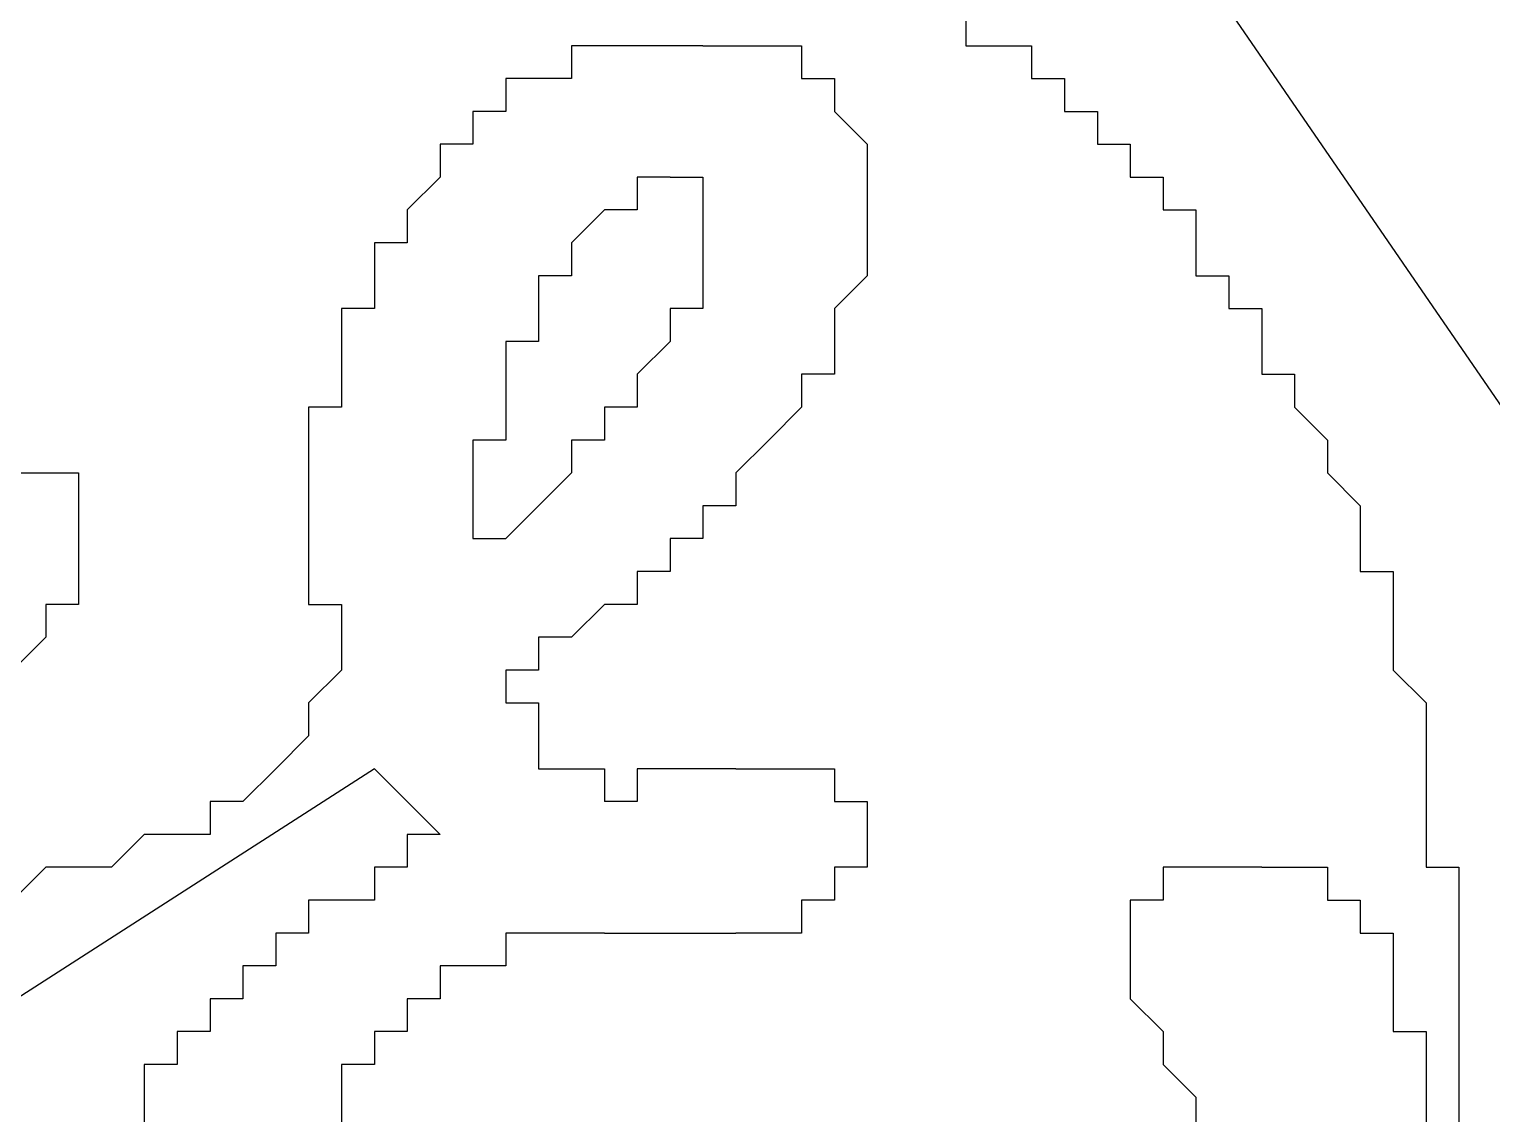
# Model space of a CAD drawing. Extents: x 0 to 594, y 0 to 420.
# Drawn here: x 421.25 to 425.7, y 76.55 to 79.85 of the extents above; entities that cross this region are included whole.
import ezdxf

# ---------------------------------------------------------------- set-up
doc = ezdxf.new("R2010")
doc.units = 0

msp = doc.modelspace()

# ---------------------------------------------------------------- linework, layer by layer
at = {"layer": 'GT_1', "flags": 128}
for points in [[(424.7, 80.2), (425.8, 78.6)], [(424.1, 79.9), (424.1, 79.8), (424.2, 79.8), (424.2, 79.8), (424.2, 79.8), (424.2, 79.8), (424.2, 79.8), (424.2, 79.8), (424.3, 79.8), (424.3, 79.8), (424.3, 79.7), (424.3, 79.7), (424.3, 79.7), (424.3, 79.7), (424.3, 79.7), (424.3, 79.7), (424.4, 79.7), (424.4, 79.7), (424.4, 79.6), (424.4, 79.6), (424.4, 79.6), (424.4, 79.6), (424.4, 79.6), (424.5, 79.6), (424.5, 79.6), (424.5, 79.6), (424.5, 79.5), (424.5, 79.5), (424.5, 79.5), (424.5, 79.5), (424.5, 79.5), (424.6, 79.5), (424.6, 79.5), (424.6, 79.5), (424.6, 79.4), (424.6, 79.4), (424.6, 79.4), (424.6, 79.4), (424.6, 79.4), (424.7, 79.4), (424.7, 79.4), (424.7, 79.3), (424.7, 79.3), (424.7, 79.3), (424.7, 79.3), (424.7, 79.3), (424.7, 79.3), (424.8, 79.3), (424.8, 79.2), (424.8, 79.2), (424.8, 79.2), (424.8, 79.2), (424.8, 79.2), (424.8, 79.2), (424.8, 79.1), (424.9, 79.1), (424.9, 79.1), (424.9, 79.1), (424.9, 79.1), (424.9, 79.1), (424.9, 79.1), (424.9, 79), (424.9, 79), (424.9, 79), (424.9, 79), (425, 79), (425, 79), (425, 78.9), (425, 78.9), (425, 78.9), (425, 78.9), (425, 78.8), (425.1, 78.8), (425.1, 78.8), (425.1, 78.7), (425.1, 78.7), (425.1, 78.7), (425.1, 78.7), (425.2, 78.6), (425.2, 78.6), (425.2, 78.6), (425.2, 78.5), (425.2, 78.5), (425.2, 78.5), (425.3, 78.4), (425.3, 78.4), (425.3, 78.4), (425.3, 78.3), (425.3, 78.3), (425.3, 78.3), (425.3, 78.2), (425.3, 78.2), (425.4, 78.2), (425.4, 78.1), (425.4, 78.1), (425.4, 78.1), (425.4, 78), (425.4, 78), (425.4, 78), (425.4, 77.9), (425.4, 77.9), (425.4, 77.9), (425.5, 77.8), (425.5, 77.8), (425.5, 77.7), (425.5, 77.7), (425.5, 77.7), (425.5, 77.6), (425.5, 77.6), (425.5, 77.6), (425.5, 77.5), (425.5, 77.5), (425.5, 77.4), (425.5, 77.4), (425.5, 77.4), (425.5, 77.3), (425.5, 77.3), (425.6, 77.3), (425.6, 77.2), (425.6, 77.2), (425.6, 77.2), (425.6, 77.1), (425.6, 77.1), (425.6, 77), (425.6, 77), (425.6, 77), (425.6, 76.9), (425.6, 76.9), (425.6, 76.9), (425.6, 76.8), (425.6, 76.8), (425.6, 76.8), (425.6, 76.7), (425.6, 76.7), (425.6, 76.7), (425.6, 76.7), (425.6, 76.6), (425.6, 76.6), (425.6, 76.6), (425.6, 76.6), (425.6, 76.6), (425.6, 76.5)], [(423.3, 79.8), (423.3, 79.8), (423.3, 79.8), (423.3, 79.8), (423.3, 79.8), (423.3, 79.8), (423.3, 79.8), (423.4, 79.8), (423.4, 79.8), (423.4, 79.8), (423.4, 79.8), (423.4, 79.8), (423.4, 79.8), (423.4, 79.8), (423.5, 79.8), (423.5, 79.8), (423.5, 79.8), (423.5, 79.8), (423.5, 79.8), (423.5, 79.8), (423.5, 79.8), (423.5, 79.8), (423.6, 79.8), (423.6, 79.8), (423.6, 79.8), (423.6, 79.8), (423.6, 79.8), (423.6, 79.7), (423.6, 79.7), (423.6, 79.7), (423.6, 79.7), (423.7, 79.7), (423.7, 79.7), (423.7, 79.7), (423.7, 79.7), (423.7, 79.7), (423.7, 79.7), (423.7, 79.6), (423.7, 79.6), (423.7, 79.6), (423.7, 79.6), (423.7, 79.6), (423.7, 79.6), (423.7, 79.6), (423.7, 79.6), (423.7, 79.6), (423.8, 79.5), (423.8, 79.5), (423.8, 79.5), (423.8, 79.5), (423.8, 79.5), (423.8, 79.5), (423.8, 79.5), (423.8, 79.4), (423.8, 79.4), (423.8, 79.4), (423.8, 79.4), (423.8, 79.4), (423.8, 79.4), (423.8, 79.4), (423.8, 79.4), (423.8, 79.3), (423.8, 79.3), (423.8, 79.3), (423.8, 79.3), (423.8, 79.3), (423.8, 79.2), (423.8, 79.2), (423.8, 79.2), (423.8, 79.2), (423.8, 79.1), (423.8, 79.1), (423.8, 79.1), (423.8, 79.1), (423.8, 79.1), (423.7, 79), (423.7, 79), (423.7, 79), (423.7, 79), (423.7, 78.9), (423.7, 78.9), (423.7, 78.9), (423.7, 78.9), (423.7, 78.9), (423.7, 78.8), (423.6, 78.8), (423.6, 78.8), (423.6, 78.8), (423.6, 78.7), (423.6, 78.7), (423.6, 78.7), (423.6, 78.7), (423.6, 78.7), (423.5, 78.6), (423.5, 78.6), (423.5, 78.6), (423.5, 78.6), (423.5, 78.6), (423.4, 78.5), (423.4, 78.5), (423.4, 78.5), (423.4, 78.4), (423.4, 78.4), (423.3, 78.4), (423.3, 78.4), (423.3, 78.3), (423.3, 78.3), (423.2, 78.3), (423.2, 78.3), (423.2, 78.3), (423.2, 78.2), (423.1, 78.2), (423.1, 78.2), (423.1, 78.2), (423.1, 78.1), (423, 78.1), (423, 78.1), (423, 78.1), (422.9, 78), (422.9, 78), (422.9, 78), (422.9, 78), (422.8, 78), (422.8, 77.9), (422.8, 77.9), (422.8, 77.9), (422.7, 77.9), (422.7, 77.8)], [(422.9, 79.8), (422.9, 79.7)], [(422.9, 79.8), (422.9, 79.8), (422.9, 79.8), (422.9, 79.8), (422.9, 79.8), (422.9, 79.8)], [(423, 79.8), (422.9, 79.8)], [(423, 79.8), (423, 79.8), (423, 79.8), (423, 79.8), (423, 79.8), (423, 79.8), (423, 79.8), (423, 79.8)], [(423.1, 79.8), (423, 79.8)], [(423.1, 79.8), (423.1, 79.8), (423.1, 79.8), (423.1, 79.8), (423.1, 79.8), (423.1, 79.8), (423.1, 79.8)], [(423.2, 79.8), (423.1, 79.8)], [(423.2, 79.8), (423.2, 79.8), (423.2, 79.8), (423.2, 79.8), (423.2, 79.8), (423.2, 79.8), (423.2, 79.8)], [(423.3, 79.8), (423.2, 79.8)], [(422.7, 79.7), (422.7, 79.6)], [(422.7, 79.7), (422.7, 79.7), (422.7, 79.7)], [(422.8, 79.7), (422.7, 79.7)], [(422.8, 79.7), (422.8, 79.7), (422.8, 79.7), (422.8, 79.7), (422.8, 79.7), (422.8, 79.7), (422.8, 79.7), (422.8, 79.7)], [(422.9, 79.7), (422.8, 79.7)], [(422.6, 79.6), (422.6, 79.5)], [(422.6, 79.6), (422.6, 79.6), (422.6, 79.6), (422.6, 79.6)], [(422.7, 79.6), (422.6, 79.6)], [(422.7, 79.6), (422.7, 79.6), (422.7, 79.6), (422.7, 79.6), (422.7, 79.6)], [(422.5, 79.5), (422.5, 79.4)], [(422.5, 79.5), (422.5, 79.5), (422.5, 79.5)], [(422.6, 79.5), (422.5, 79.5)], [(422.6, 79.5), (422.6, 79.5), (422.6, 79.5), (422.6, 79.5), (422.6, 79.5)], [(422.5, 79.4), (422.4, 79.3)], [(422.5, 79.4), (422.5, 79.4), (422.5, 79.4), (422.5, 79.4), (422.5, 79.4), (422.5, 79.4), (422.5, 79.4), (422.5, 79.4)], [(423.2, 79.4), (423.2, 79.4), (423.2, 79.4), (423.2, 79.4), (423.2, 79.4), (423.2, 79.4), (423.2, 79.4), (423.2, 79.4), (423.2, 79.4), (423.2, 79.4), (423.2, 79.4), (423.2, 79.4), (423.2, 79.4), (423.2, 79.4), (423.2, 79.4), (423.2, 79.4), (423.2, 79.4), (423.2, 79.4), (423.2, 79.4), (423.3, 79.4), (423.3, 79.4), (423.3, 79.4), (423.3, 79.4), (423.3, 79.4), (423.3, 79.4), (423.3, 79.3), (423.3, 79.3), (423.3, 79.3), (423.3, 79.3), (423.3, 79.3), (423.3, 79.3), (423.3, 79.3), (423.3, 79.3), (423.3, 79.3), (423.3, 79.3), (423.3, 79.3), (423.3, 79.3), (423.3, 79.3), (423.3, 79.3), (423.3, 79.3), (423.3, 79.2), (423.3, 79.2), (423.3, 79.2), (423.3, 79.2), (423.3, 79.2), (423.3, 79.2), (423.3, 79.2), (423.3, 79.2), (423.3, 79.2), (423.3, 79.1), (423.3, 79.1), (423.3, 79.1), (423.3, 79.1), (423.3, 79.1), (423.3, 79.1), (423.3, 79.1), (423.3, 79.1), (423.3, 79), (423.3, 79), (423.3, 79), (423.3, 79), (423.3, 79), (423.3, 79), (423.2, 79), (423.2, 79), (423.2, 78.9), (423.2, 78.9), (423.2, 78.9), (423.2, 78.9), (423.2, 78.9), (423.2, 78.9), (423.2, 78.9), (423.2, 78.9), (423.2, 78.9), (423.1, 78.8), (423.1, 78.8), (423.1, 78.8), (423.1, 78.8), (423.1, 78.8), (423.1, 78.7), (423, 78.7), (423, 78.7), (423, 78.7), (423, 78.6), (423, 78.6), (423, 78.6), (422.9, 78.6), (422.9, 78.5), (422.9, 78.5), (422.9, 78.5), (422.9, 78.5), (422.8, 78.4), (422.8, 78.4), (422.8, 78.4), (422.8, 78.4), (422.8, 78.4), (422.8, 78.4), (422.7, 78.3), (422.7, 78.3), (422.7, 78.3), (422.7, 78.3), (422.7, 78.3), (422.7, 78.3), (422.7, 78.3), (422.7, 78.3)], [(423.1, 79.4), (423.1, 79.3)], [(423.1, 79.4), (423.1, 79.4), (423.1, 79.4), (423.1, 79.4), (423.1, 79.4), (423.1, 79.4), (423.1, 79.4), (423.1, 79.4), (423.1, 79.4), (423.1, 79.4), (423.1, 79.4), (423.1, 79.4), (423.1, 79.4), (423.1, 79.4)], [(423.2, 79.4), (423.1, 79.4)], [(422.4, 79.3), (422.4, 79.2)], [(422.4, 79.3), (422.4, 79.3), (422.4, 79.3), (422.4, 79.3), (422.4, 79.3), (422.4, 79.3), (422.4, 79.3)], [(423, 79.3), (422.9, 79.2)], [(423, 79.3), (423, 79.3), (423, 79.3), (423, 79.3), (423, 79.3), (423, 79.3), (423, 79.3), (423, 79.3), (423, 79.3), (423, 79.3), (423, 79.3), (423, 79.3), (423, 79.3), (423, 79.3)], [(423.1, 79.3), (423, 79.3)], [(423.1, 79.3), (423.1, 79.3)], [(422.3, 79.2), (422.3, 79.1)], [(422.3, 79.2), (422.3, 79.2), (422.3, 79.2)], [(422.4, 79.2), (422.3, 79.2)], [(422.4, 79.2), (422.4, 79.2), (422.4, 79.2)], [(422.9, 79.2), (422.9, 79.1)], [(422.9, 79.2), (422.9, 79.2), (422.9, 79.2), (422.9, 79.2), (422.9, 79.2), (422.9, 79.2), (422.9, 79.2), (422.9, 79.2), (422.9, 79.2), (422.9, 79.2), (422.9, 79.2), (422.9, 79.2), (422.9, 79.2)], [(422.3, 79.1), (422.3, 79)], [(422.3, 79.1), (422.3, 79.1), (422.3, 79.1), (422.3, 79.1), (422.3, 79.1), (422.3, 79.1)], [(422.8, 79.1), (422.8, 79)], [(422.8, 79.1), (422.8, 79.1), (422.8, 79.1), (422.8, 79.1), (422.8, 79.1), (422.8, 79.1)], [(422.9, 79.1), (422.8, 79.1)], [(422.9, 79.1), (422.9, 79.1), (422.9, 79.1), (422.9, 79.1), (422.9, 79.1), (422.9, 79.1)], [(422.2, 79), (422.2, 78.9)], [(422.2, 79), (422.2, 79)], [(422.3, 79), (422.2, 79)], [(422.3, 79), (422.3, 79), (422.3, 79), (422.3, 79)], [(422.8, 79), (422.8, 78.9)], [(422.8, 79), (422.8, 79), (422.8, 79), (422.8, 79), (422.8, 79), (422.8, 79), (422.8, 79), (422.8, 79), (422.8, 79)], [(422.2, 78.9), (422.2, 78.8)], [(422.2, 78.9), (422.2, 78.9), (422.2, 78.9), (422.2, 78.9), (422.2, 78.9), (422.2, 78.9)], [(422.7, 78.9), (422.7, 78.8)], [(422.7, 78.9), (422.7, 78.9), (422.7, 78.9), (422.7, 78.9), (422.7, 78.9)], [(422.8, 78.9), (422.7, 78.9)], [(422.8, 78.9), (422.8, 78.9), (422.8, 78.9), (422.8, 78.9)], [(422.2, 78.8), (422.2, 78.7)], [(422.2, 78.8), (422.2, 78.8), (422.2, 78.8), (422.2, 78.8), (422.2, 78.8), (422.2, 78.8), (422.2, 78.8)], [(422.7, 78.8), (422.7, 78.7)], [(422.7, 78.8), (422.7, 78.8), (422.7, 78.8), (422.7, 78.8), (422.7, 78.8), (422.7, 78.8), (422.7, 78.8), (422.7, 78.8), (422.7, 78.8)], [(422.1, 78.7), (422.1, 78.6)], [(422.1, 78.7), (422.1, 78.7)], [(422.2, 78.7), (422.1, 78.7)], [(422.2, 78.7), (422.2, 78.7), (422.2, 78.7), (422.2, 78.7)], [(422.7, 78.7), (422.7, 78.7), (422.7, 78.7)], [(422.7, 78.7), (422.7, 78.6)], [(422.7, 78.7), (422.7, 78.7), (422.7, 78.7), (422.7, 78.7), (422.7, 78.7), (422.7, 78.7)], [(422.1, 78.6), (422.1, 78.5)], [(422.1, 78.6), (422.1, 78.6), (422.1, 78.6), (422.1, 78.6), (422.1, 78.6)], [(422.6, 78.6), (422.6, 78.5)], [(422.6, 78.6), (422.6, 78.6)], [(422.7, 78.6), (422.6, 78.6)], [(422.7, 78.6), (422.7, 78.6), (422.7, 78.6), (422.7, 78.6), (422.7, 78.6)], [(421.2, 78.5), (421.3, 78.5), (421.3, 78.5), (421.3, 78.5), (421.3, 78.5), (421.3, 78.5), (421.3, 78.5), (421.3, 78.5), (421.3, 78.5), (421.3, 78.5), (421.3, 78.5), (421.3, 78.5), (421.3, 78.5), (421.3, 78.5), (421.3, 78.5), (421.3, 78.5), (421.3, 78.5), (421.3, 78.5), (421.3, 78.5), (421.3, 78.5), (421.3, 78.5), (421.3, 78.5), (421.3, 78.5), (421.4, 78.5), (421.4, 78.5), (421.4, 78.5), (421.4, 78.5), (421.4, 78.5), (421.4, 78.5), (421.4, 78.5), (421.4, 78.5), (421.4, 78.5), (421.4, 78.5), (421.4, 78.5), (421.4, 78.5), (421.4, 78.5), (421.4, 78.5), (421.4, 78.5), (421.4, 78.4), (421.4, 78.4), (421.4, 78.4), (421.4, 78.4), (421.4, 78.4), (421.4, 78.4), (421.4, 78.4), (421.4, 78.4), (421.4, 78.4), (421.4, 78.4), (421.4, 78.4), (421.4, 78.4), (421.4, 78.4), (421.4, 78.4), (421.4, 78.4), (421.4, 78.4), (421.4, 78.4), (421.4, 78.4), (421.4, 78.4), (421.4, 78.4), (421.4, 78.4), (421.4, 78.3), (421.4, 78.3), (421.4, 78.3), (421.4, 78.3), (421.4, 78.3), (421.4, 78.3), (421.4, 78.3), (421.4, 78.3), (421.4, 78.3), (421.4, 78.2), (421.4, 78.2), (421.4, 78.2), (421.4, 78.2), (421.4, 78.2), (421.4, 78.2), (421.4, 78.2), (421.4, 78.2), (421.4, 78.2), (421.4, 78.1), (421.4, 78.1), (421.4, 78.1), (421.4, 78.1), (421.4, 78.1), (421.3, 78.1), (421.3, 78.1), (421.3, 78.1), (421.3, 78.1), (421.3, 78.1), (421.3, 78), (421.3, 78), (421.3, 78), (421.3, 78), (421.3, 78), (421.3, 78), (421.3, 78), (421.3, 78), (421.3, 78), (421.2, 77.9)], [(422.1, 78.5), (422.1, 78.4)], [(422.1, 78.5), (422.1, 78.5), (422.1, 78.5), (422.1, 78.5), (422.1, 78.5), (422.1, 78.5)], [(422.6, 78.5), (422.6, 78.4)], [(422.6, 78.5), (422.6, 78.5), (422.6, 78.5), (422.6, 78.5), (422.6, 78.5), (422.6, 78.5), (422.6, 78.5)], [(422.1, 78.4), (422.1, 78.3)], [(422.1, 78.4), (422.1, 78.4), (422.1, 78.4), (422.1, 78.4), (422.1, 78.4), (422.1, 78.4)], [(422.6, 78.4), (422.6, 78.3)], [(422.6, 78.4), (422.6, 78.4), (422.6, 78.4), (422.6, 78.4), (422.6, 78.4), (422.6, 78.4), (422.6, 78.4), (422.6, 78.4)], [(422.1, 78.3), (422.1, 78.2)], [(422.1, 78.3), (422.1, 78.3), (422.1, 78.3), (422.1, 78.3), (422.1, 78.3), (422.1, 78.3), (422.1, 78.3)], [(422.6, 78.3), (422.7, 78.3)], [(422.6, 78.3), (422.6, 78.3), (422.6, 78.3), (422.6, 78.3), (422.6, 78.3), (422.6, 78.3), (422.6, 78.3)], [(422.1, 78.2), (422.1, 78.1)], [(422.1, 78.2), (422.1, 78.2), (422.1, 78.2), (422.1, 78.2), (422.1, 78.2), (422.1, 78.2), (422.1, 78.2), (422.1, 78.2), (422.1, 78.2)], [(422.1, 78.1), (422.2, 78.1)], [(422.1, 78.1), (422.1, 78.1), (422.1, 78.1), (422.1, 78.1)], [(422.2, 78.1), (422.2, 78)], [(422.2, 78.1), (422.2, 78.1), (422.2, 78.1), (422.2, 78.1), (422.2, 78.1)], [(422.2, 78), (422.2, 77.9)], [(422.2, 78), (422.2, 78), (422.2, 78), (422.2, 78), (422.2, 78), (422.2, 78), (422.2, 78), (422.2, 78), (422.2, 78), (422.2, 78)], [(422.2, 77.9), (422.1, 77.8)], [(422.2, 77.9), (422.2, 77.9)], [(422.1, 77.8), (422.1, 77.7)], [(422.1, 77.8), (422.1, 77.8), (422.1, 77.8)], [(422.7, 77.8), (422.7, 77.8), (422.7, 77.8), (422.7, 77.8), (422.7, 77.8), (422.7, 77.8), (422.7, 77.8), (422.7, 77.8), (422.8, 77.8), (422.8, 77.7), (422.8, 77.7), (422.8, 77.7), (422.8, 77.7), (422.8, 77.7), (422.8, 77.7), (422.8, 77.7), (422.8, 77.7), (422.8, 77.7), (422.8, 77.6), (422.8, 77.6), (422.8, 77.6), (422.8, 77.6), (422.9, 77.6), (422.9, 77.6), (422.9, 77.6), (422.9, 77.6), (422.9, 77.6), (422.9, 77.6), (422.9, 77.6), (422.9, 77.6), (422.9, 77.6), (422.9, 77.6), (422.9, 77.6), (423, 77.6), (423, 77.5), (423, 77.5), (423, 77.5), (423, 77.5), (423, 77.5), (423, 77.5), (423, 77.5), (423, 77.5)], [(422.1, 77.7), (422, 77.6)], [(422.1, 77.7), (422.1, 77.7), (422.1, 77.7)], [(422.3, 77.6), (420.9, 76.7)], [(422, 77.6), (421.9, 77.5)], [(422, 77.6), (422, 77.6), (422, 77.6)], [(422.3, 77.6), (422.5, 77.4)], [(423.1, 77.6), (423.1, 77.5)], [(423.1, 77.6), (423.1, 77.6), (423.1, 77.6), (423.1, 77.6), (423.1, 77.6), (423.1, 77.6)], [(423.2, 77.6), (423.1, 77.6)], [(423.2, 77.6), (423.2, 77.6), (423.2, 77.6), (423.2, 77.6), (423.2, 77.6), (423.2, 77.6), (423.2, 77.6), (423.2, 77.6)], [(423.3, 77.6), (423.2, 77.6)], [(423.3, 77.6), (423.3, 77.6), (423.3, 77.6), (423.3, 77.6), (423.3, 77.6), (423.3, 77.6), (423.3, 77.6), (423.3, 77.6)], [(423.4, 77.6), (423.3, 77.6)], [(423.4, 77.6), (423.4, 77.6), (423.4, 77.6), (423.4, 77.6), (423.4, 77.6), (423.4, 77.6), (423.4, 77.6), (423.4, 77.6), (423.4, 77.6), (423.5, 77.6), (423.5, 77.6), (423.5, 77.6), (423.5, 77.6), (423.5, 77.6), (423.5, 77.6), (423.5, 77.6), (423.5, 77.6), (423.5, 77.6), (423.5, 77.6), (423.6, 77.6), (423.6, 77.6), (423.6, 77.6), (423.6, 77.6), (423.6, 77.6), (423.6, 77.6), (423.6, 77.6), (423.6, 77.6), (423.6, 77.6), (423.6, 77.6), (423.7, 77.6), (423.7, 77.6), (423.7, 77.5), (423.7, 77.5), (423.7, 77.5), (423.7, 77.5), (423.7, 77.5), (423.7, 77.5), (423.7, 77.5), (423.7, 77.5), (423.7, 77.5), (423.7, 77.5), (423.7, 77.5), (423.7, 77.5), (423.7, 77.5), (423.7, 77.5), (423.7, 77.5), (423.7, 77.5), (423.7, 77.5), (423.7, 77.5), (423.8, 77.5), (423.8, 77.4), (423.8, 77.4), (423.8, 77.4), (423.8, 77.4), (423.8, 77.4), (423.8, 77.4), (423.8, 77.4), (423.8, 77.4), (423.8, 77.4), (423.8, 77.4), (423.8, 77.4), (423.8, 77.4), (423.8, 77.4), (423.8, 77.4), (423.8, 77.4), (423.8, 77.4), (423.8, 77.3), (423.8, 77.3), (423.8, 77.3), (423.8, 77.3), (423.8, 77.3), (423.8, 77.3), (423.8, 77.3), (423.8, 77.3), (423.8, 77.3), (423.7, 77.3), (423.7, 77.3), (423.7, 77.3), (423.7, 77.3), (423.7, 77.3), (423.7, 77.3), (423.7, 77.2), (423.7, 77.2), (423.7, 77.2), (423.7, 77.2), (423.7, 77.2), (423.7, 77.2), (423.7, 77.2), (423.7, 77.2), (423.7, 77.2), (423.7, 77.2), (423.7, 77.2), (423.7, 77.2), (423.6, 77.2), (423.6, 77.2), (423.6, 77.2), (423.6, 77.2), (423.6, 77.1), (423.6, 77.1), (423.6, 77.1), (423.6, 77.1), (423.6, 77.1), (423.6, 77.1), (423.5, 77.1), (423.5, 77.1), (423.5, 77.1), (423.5, 77.1), (423.5, 77.1), (423.5, 77.1), (423.5, 77.1), (423.5, 77.1), (423.4, 77.1), (423.4, 77.1), (423.4, 77.1), (423.4, 77.1), (423.4, 77.1), (423.4, 77.1), (423.4, 77.1), (423.4, 77.1)], [(421.8, 77.5), (421.8, 77.4)], [(421.9, 77.5), (421.8, 77.5)], [(421.9, 77.5), (421.9, 77.5), (421.9, 77.5)], [(423.1, 77.5), (423, 77.5)], [(423.1, 77.5), (423.1, 77.5)], [(421.6, 77.4), (421.5, 77.3)], [(421.6, 77.4), (421.6, 77.4)], [(421.7, 77.4), (421.6, 77.4)], [(421.7, 77.4), (421.7, 77.4)], [(421.8, 77.4), (421.7, 77.4)], [(422.4, 77.4), (422.4, 77.3)], [(422.5, 77.4), (422.4, 77.4)], [(422.5, 77.4), (422.5, 77.4)], [(421.3, 77.3), (421.2, 77.2)], [(421.3, 77.3), (421.3, 77.3)], [(421.4, 77.3), (421.3, 77.3)], [(421.4, 77.3), (421.4, 77.3)], [(421.5, 77.3), (421.4, 77.3)], [(421.5, 77.3), (421.5, 77.3)], [(422.3, 77.3), (422.3, 77.2)], [(422.3, 77.3), (422.3, 77.3), (422.3, 77.3), (422.3, 77.3), (422.3, 77.3), (422.3, 77.3)], [(422.4, 77.3), (422.3, 77.3)], [(422.4, 77.3), (422.4, 77.3), (422.4, 77.3), (422.4, 77.3), (422.4, 77.3)], [(425, 77.3), (425, 77.3), (425, 77.3), (425, 77.3), (425, 77.3), (425, 77.3), (425, 77.3), (425, 77.3), (425, 77.3), (425, 77.3), (425, 77.3), (425, 77.3), (425, 77.3), (424.9, 77.3), (424.9, 77.3), (424.9, 77.3), (424.9, 77.3), (424.9, 77.3), (424.9, 77.3), (424.9, 77.3), (424.9, 77.3), (424.9, 77.3), (424.9, 77.3), (424.9, 77.3), (424.8, 77.3), (424.8, 77.3), (424.8, 77.3), (424.8, 77.3), (424.8, 77.3), (424.8, 77.3), (424.8, 77.3), (424.8, 77.3), (424.8, 77.3), (424.8, 77.3), (424.8, 77.3), (424.8, 77.3), (424.8, 77.3), (424.7, 77.3), (424.7, 77.3), (424.7, 77.3), (424.7, 77.3), (424.7, 77.3), (424.7, 77.3), (424.7, 77.3), (424.7, 77.3), (424.7, 77.3), (424.7, 77.2), (424.7, 77.2), (424.7, 77.2), (424.7, 77.2), (424.7, 77.2), (424.7, 77.2), (424.7, 77.2), (424.7, 77.2), (424.7, 77.2), (424.7, 77.2), (424.7, 77.2), (424.6, 77.2), (424.6, 77.2), (424.6, 77.2), (424.6, 77.1), (424.6, 77.1), (424.6, 77.1), (424.6, 77.1), (424.6, 77.1), (424.6, 77.1), (424.6, 77.1), (424.6, 77.1), (424.6, 77.1), (424.6, 77.1), (424.6, 77.1), (424.6, 77.1), (424.6, 77), (424.6, 77), (424.6, 77), (424.6, 77), (424.6, 77), (424.6, 77), (424.6, 77), (424.6, 76.9), (424.6, 76.9), (424.6, 76.9), (424.6, 76.9), (424.7, 76.8), (424.7, 76.8), (424.7, 76.8), (424.7, 76.8), (424.7, 76.7), (424.7, 76.7), (424.7, 76.7), (424.7, 76.7), (424.8, 76.6), (424.8, 76.6), (424.8, 76.6), (424.8, 76.6), (424.8, 76.5)], [(425, 77.3), (425.1, 77.3)], [(425.1, 77.3), (425.2, 77.3)], [(425.1, 77.3), (425.1, 77.3), (425.1, 77.3), (425.1, 77.3), (425.1, 77.3), (425.1, 77.3), (425.1, 77.3), (425.1, 77.3), (425.1, 77.3), (425.1, 77.3), (425.1, 77.3), (425.1, 77.3), (425.1, 77.3), (425.1, 77.3)], [(425.2, 77.3), (425.2, 77.2)], [(425.2, 77.3), (425.2, 77.3), (425.2, 77.3), (425.2, 77.3), (425.2, 77.3), (425.2, 77.3), (425.2, 77.3), (425.2, 77.3), (425.2, 77.3), (425.2, 77.3), (425.2, 77.3), (425.2, 77.3), (425.2, 77.3)], [(422.1, 77.2), (422.1, 77.1)], [(422.1, 77.2), (422.1, 77.2), (422.1, 77.2), (422.1, 77.2)], [(422.2, 77.2), (422.1, 77.2)], [(422.2, 77.2), (422.2, 77.2), (422.2, 77.2), (422.2, 77.2), (422.2, 77.2), (422.2, 77.2)], [(422.3, 77.2), (422.2, 77.2)], [(425.2, 77.2), (425.3, 77.2)], [(425.2, 77.2), (425.2, 77.2), (425.2, 77.2)], [(425.3, 77.2), (425.3, 77.1)], [(425.3, 77.2), (425.3, 77.2), (425.3, 77.2), (425.3, 77.2), (425.3, 77.2), (425.3, 77.2), (425.3, 77.2), (425.3, 77.2), (425.3, 77.2), (425.3, 77.2), (425.3, 77.2), (425.3, 77.2), (425.3, 77.2), (425.3, 77.2), (425.3, 77.2)], [(422, 77.1), (422, 77)], [(422, 77.1), (422, 77.1), (422, 77.1), (422, 77.1), (422, 77.1), (422, 77.1)], [(422.1, 77.1), (422, 77.1)], [(422.1, 77.1), (422.1, 77.1), (422.1, 77.1)], [(423, 77.1), (423, 77.1), (423, 77.1), (423, 77.1), (423, 77.1), (423, 77.1), (423, 77.1), (423, 77.1), (423, 77.1), (423, 77.1), (422.9, 77.1), (422.9, 77.1), (422.9, 77.1), (422.9, 77.1), (422.9, 77.1), (422.9, 77.1), (422.9, 77.1), (422.9, 77.1), (422.9, 77.1), (422.8, 77.1), (422.8, 77.1), (422.8, 77.1), (422.8, 77.1), (422.8, 77.1), (422.8, 77.1), (422.8, 77.1), (422.8, 77.1), (422.8, 77.1), (422.7, 77.1), (422.7, 77.1), (422.7, 77.1), (422.7, 77.1), (422.7, 77.1), (422.7, 77.1), (422.7, 77.1), (422.7, 77), (422.7, 77), (422.7, 77), (422.6, 77), (422.6, 77), (422.6, 77), (422.6, 77), (422.6, 77), (422.6, 77), (422.6, 77), (422.6, 77), (422.6, 77), (422.6, 77), (422.5, 77), (422.5, 76.9), (422.5, 76.9), (422.5, 76.9), (422.5, 76.9), (422.5, 76.9), (422.5, 76.9), (422.5, 76.9), (422.5, 76.9), (422.5, 76.9), (422.5, 76.9), (422.4, 76.9), (422.4, 76.9), (422.4, 76.9), (422.4, 76.8), (422.4, 76.8), (422.4, 76.8), (422.4, 76.8), (422.4, 76.8), (422.4, 76.8), (422.4, 76.8), (422.4, 76.8), (422.4, 76.8), (422.3, 76.8), (422.3, 76.8), (422.3, 76.8), (422.3, 76.7), (422.3, 76.7), (422.3, 76.7), (422.3, 76.7), (422.3, 76.7), (422.3, 76.7), (422.3, 76.7), (422.2, 76.7), (422.2, 76.6), (422.2, 76.6), (422.2, 76.6), (422.2, 76.6), (422.2, 76.6), (422.2, 76.6), (422.2, 76.6), (422.2, 76.5)], [(423, 77.1), (423.1, 77.1)], [(423.1, 77.1), (423.2, 77.1)], [(423.1, 77.1), (423.1, 77.1), (423.1, 77.1), (423.1, 77.1), (423.1, 77.1), (423.1, 77.1), (423.1, 77.1), (423.1, 77.1), (423.1, 77.1), (423.1, 77.1)], [(423.2, 77.1), (423.3, 77.1)], [(423.2, 77.1), (423.2, 77.1), (423.2, 77.1), (423.2, 77.1), (423.2, 77.1), (423.2, 77.1), (423.2, 77.1), (423.2, 77.1), (423.2, 77.1), (423.2, 77.1)], [(423.3, 77.1), (423.4, 77.1)], [(423.3, 77.1), (423.3, 77.1), (423.3, 77.1), (423.3, 77.1), (423.3, 77.1), (423.3, 77.1), (423.3, 77.1), (423.3, 77.1)], [(425.3, 77.1), (425.4, 77.1)], [(425.3, 77.1), (425.3, 77.1), (425.3, 77.1), (425.3, 77.1), (425.3, 77.1), (425.3, 77.1)], [(425.4, 77.1), (425.4, 77)], [(425.4, 77.1), (425.4, 77.1), (425.4, 77.1), (425.4, 77.1), (425.4, 77.1), (425.4, 77.1), (425.4, 77.1)], [(421.9, 77), (421.9, 76.9)], [(421.9, 77), (421.9, 77), (421.9, 77), (421.9, 77), (421.9, 77), (421.9, 77), (421.9, 77)], [(422, 77), (421.9, 77)], [(422, 77), (422, 77)], [(425.4, 77), (425.4, 76.9)], [(425.4, 77), (425.4, 77), (425.4, 77), (425.4, 77), (425.4, 77), (425.4, 77), (425.4, 77), (425.4, 77), (425.4, 77), (425.4, 77)], [(421.8, 76.9), (421.8, 76.8)], [(421.8, 76.9), (421.8, 76.9), (421.8, 76.9), (421.8, 76.9), (421.8, 76.9), (421.8, 76.9), (421.8, 76.9)], [(421.9, 76.9), (421.8, 76.9)], [(425.4, 76.9), (425.4, 76.8)], [(425.4, 76.9), (425.4, 76.9), (425.4, 76.9), (425.4, 76.9), (425.4, 76.9), (425.4, 76.9), (425.4, 76.9), (425.4, 76.9), (425.4, 76.9), (425.4, 76.9), (425.4, 76.9)], [(421.7, 76.8), (421.7, 76.7)], [(421.7, 76.8), (421.7, 76.8), (421.7, 76.8), (421.7, 76.8), (421.7, 76.8)], [(421.8, 76.8), (421.7, 76.8)], [(421.8, 76.8), (421.8, 76.8)], [(425.4, 76.8), (425.5, 76.8)], [(425.4, 76.8), (425.4, 76.8), (425.4, 76.8)], [(425.5, 76.8), (425.5, 76.7)], [(425.5, 76.8), (425.5, 76.8), (425.5, 76.8), (425.5, 76.8), (425.5, 76.8), (425.5, 76.8)], [(421.6, 76.7), (421.6, 76.6)], [(421.7, 76.7), (421.6, 76.7)], [(421.7, 76.7), (421.7, 76.7), (421.7, 76.7), (421.7, 76.7), (421.7, 76.7), (421.7, 76.7)], [(425.5, 76.7), (425.5, 76.6)], [(425.5, 76.7), (425.5, 76.7), (425.5, 76.7), (425.5, 76.7), (425.5, 76.7), (425.5, 76.7), (425.5, 76.7), (425.5, 76.7), (425.5, 76.7)], [(421.6, 76.6), (421.6, 76.5)], [(421.6, 76.6), (421.6, 76.6), (421.6, 76.6), (421.6, 76.6), (421.6, 76.6), (421.6, 76.6), (421.6, 76.6)], [(425.5, 76.6), (425.5, 76.5)], [(425.5, 76.6), (425.5, 76.6), (425.5, 76.6), (425.5, 76.6), (425.5, 76.6), (425.5, 76.6), (425.5, 76.6), (425.5, 76.6)]]:
    msp.add_lwpolyline(points, dxfattribs=at)

doc.saveas('drawing.dxf')
